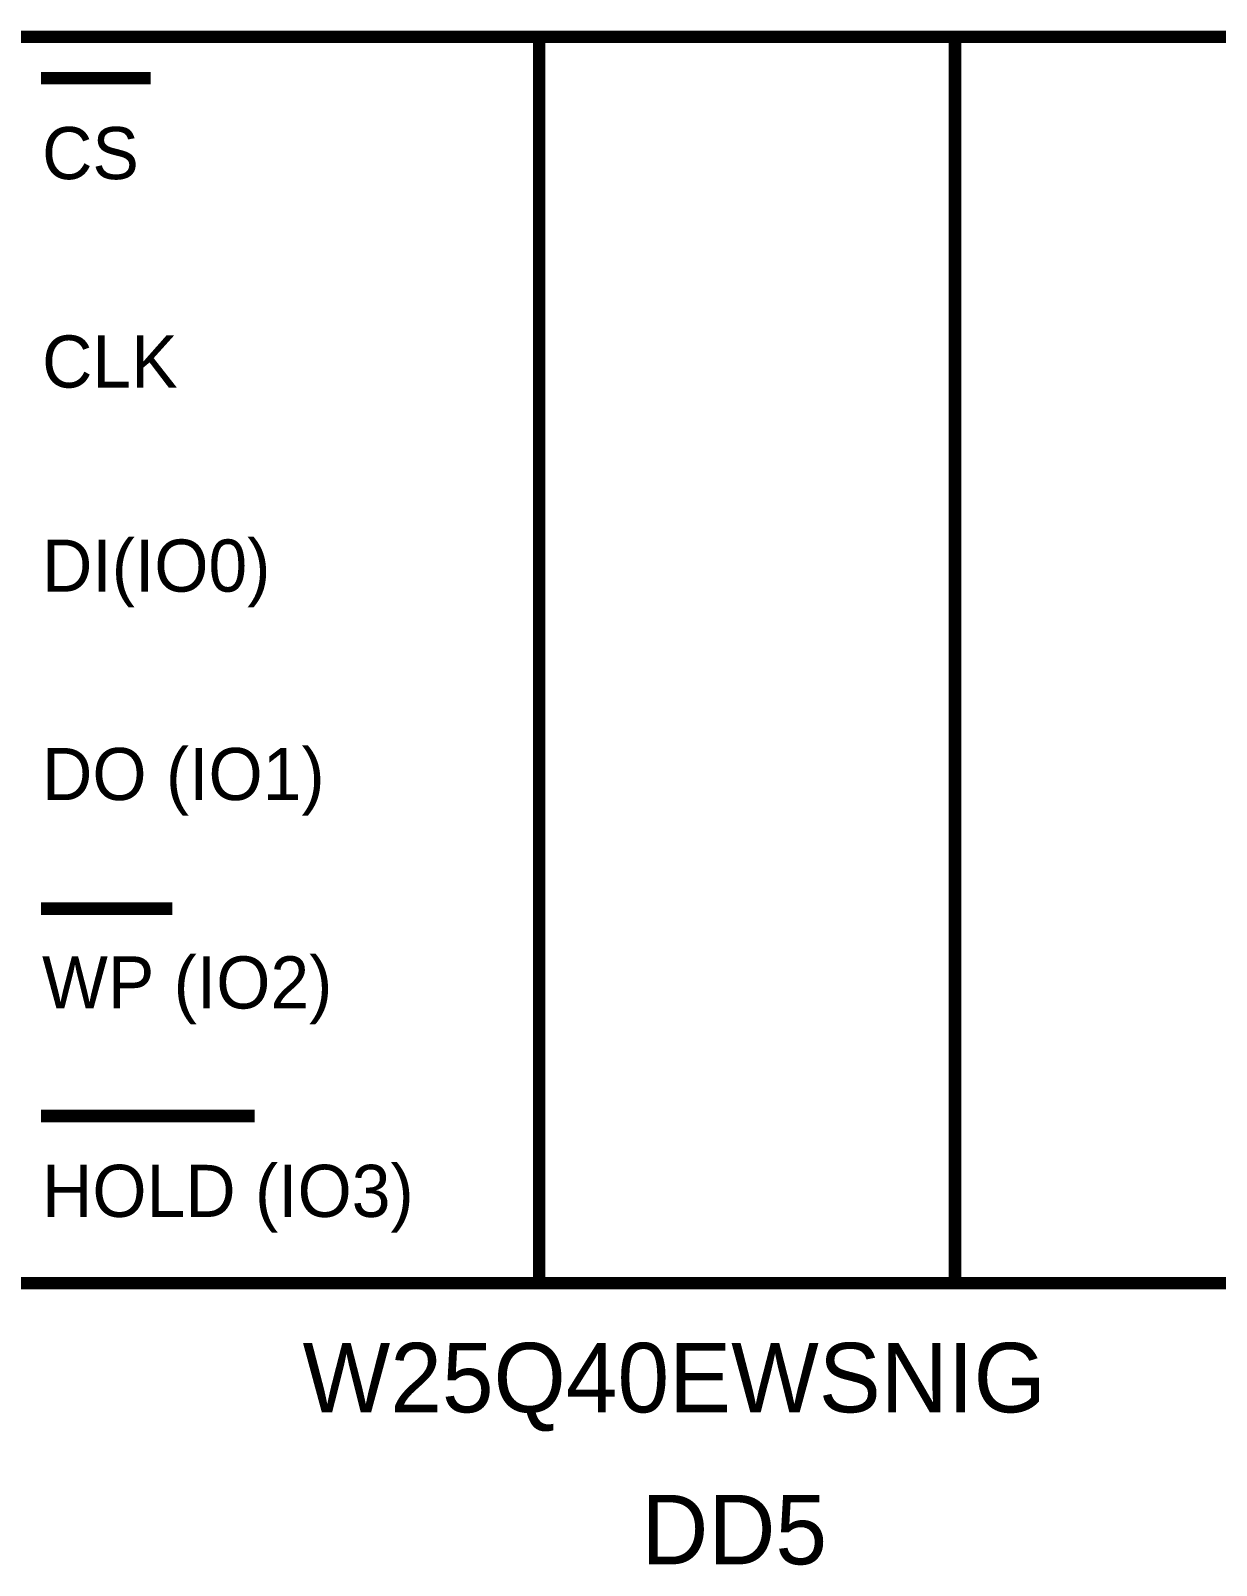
# Model space of a CAD drawing. Header units: inches. Extents: x 0 to 841, y 0 to 594.
# Drawn here: x 552.76 to 581.31, y 245.71 to 282.65 of the extents above; entities that cross this region are included whole.
import ezdxf

# ---------------------------------------------------------------- set-up
doc = ezdxf.new("R2010")
doc.units = ezdxf.units.IN
doc.layers.add('Sheet', color=255, linetype='Continuous')

msp = doc.modelspace()

# ---------------------------------------------------------------- linework, layer by layer
at = {"layer": 'Sheet'}
for points in [[(552.514, 282.498, 0.3, 0.3, 0), (587.503, 282.498, 0.3, 0.3, 0)], [(565.004, 252.5, 0.3, 0.3, 0), (565.004, 282.498, 0.3, 0.3, 0)], [(575.013, 282.498, 0.3, 0.3, 0), (575.013, 252.5, 0.3, 0.3, 0)], [(554.186, 281.505, 0.3, 0.3, 0), (553.01, 281.505, 0.3, 0.3, 0)], [(555.65, 281.505, 0.3, 0.3, 0), (554.186, 281.505, 0.3, 0.3, 0)], [(554.839, 261.515, 0.3, 0.3, 0), (553.01, 261.515, 0.3, 0.3, 0)], [(556.172, 261.515, 0.3, 0.3, 0), (554.839, 261.515, 0.3, 0.3, 0)], [(554.343, 256.524, 0.3, 0.3, 0), (553.01, 256.524, 0.3, 0.3, 0)], [(555.676, 256.524, 0.3, 0.3, 0), (554.343, 256.524, 0.3, 0.3, 0)], [(556.852, 256.524, 0.3, 0.3, 0), (555.676, 256.524, 0.3, 0.3, 0)], [(558.158, 256.524, 0.3, 0.3, 0), (556.852, 256.524, 0.3, 0.3, 0)], [(552.514, 252.5, 0.3, 0.3, 0), (587.503, 252.5, 0.3, 0.3, 0)]]:
    msp.add_lwpolyline(points, format="xyseb", dxfattribs=at)

# ---------------------------------------------------------------- texts
for s, height, p in [('CS', 1.2543, (553.036, 279.074)), ('CLK', 1.2543, (553.036, 274.057)), ('DI(IO0)', 1.2543, (553.036, 269.145)), ('DO (IO1)', 1.2543, (553.036, 264.128)), ('WP (IO2)', 1.2543, (553.036, 259.111)), ('HOLD (IO3)', 1.2543, (553.036, 254.094)), ('W25Q40EWSNIG', 1.67236, (559.308, 249.39)), ('DD5', 1.6724, (567.461, 245.732))]:
    msp.add_text(s, height=height, dxfattribs=at).set_placement(p)

doc.saveas('drawing.dxf')
